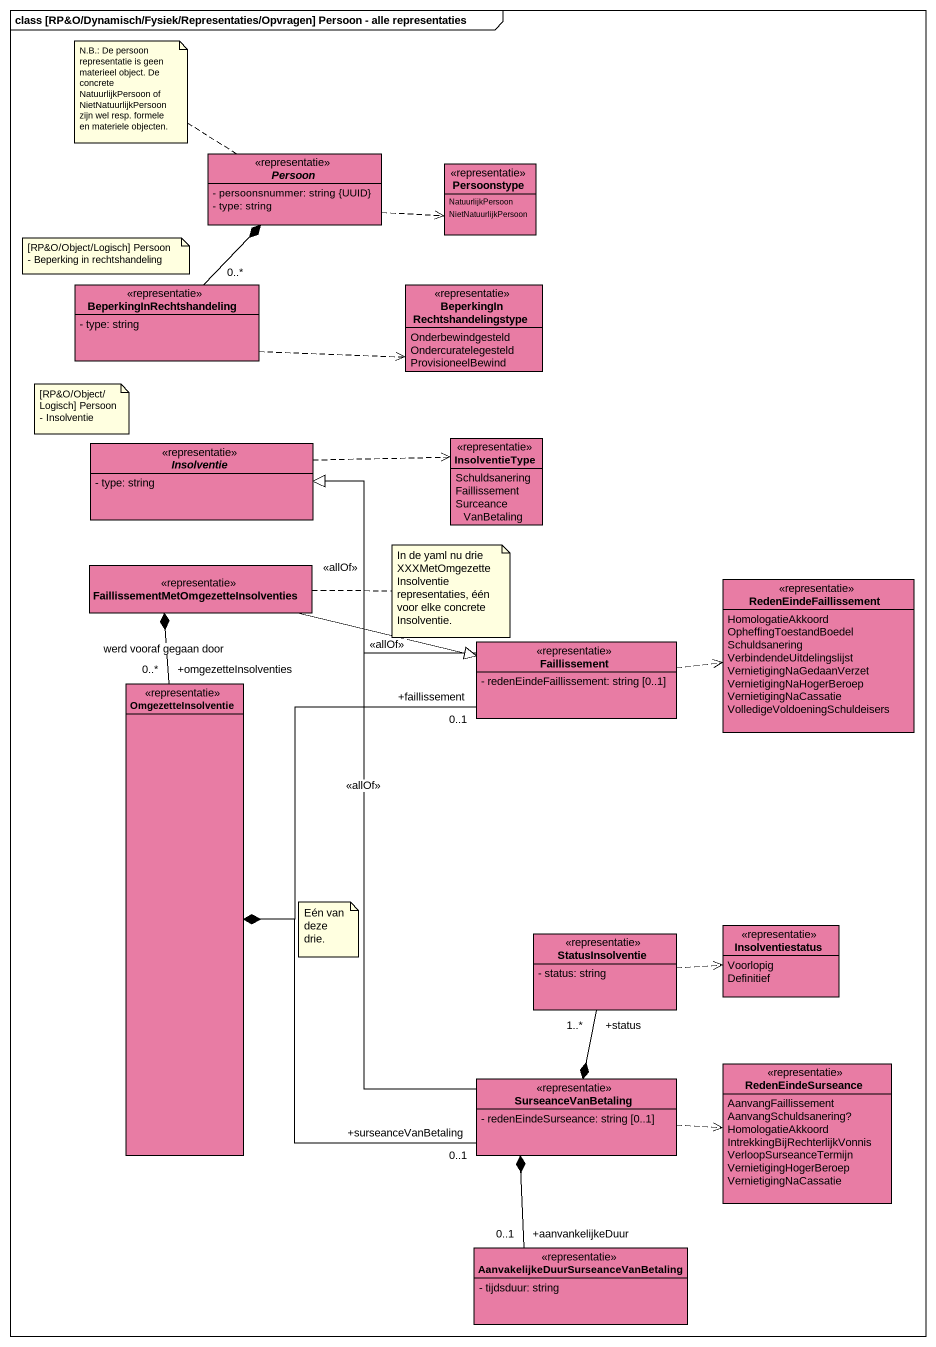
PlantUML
@startuml
mainframe class [RP&O/Dynamisch/Fysiek/Representaties/Opvragen] Persoon - alle representaties
hide circle
hide empty members
skinparam classAttributeIconSize 0
abstract class Persoon <<representatie>> #E87CA4 {
  - persoonsnummer: string {UUID}
  - type: string
}
enum Persoonstype <<representatie>> #E87CA4 {
  NatuurlijkPersoon
  NietNatuurlijkPersoon
}
class BeperkingInRechtshandeling <<representatie>> #E87CA4 {
  - type: string
}
enum "BeperkingInRechtshandelingstype" as BeperkingInRechtshandelingst <<representatie>> #E87CA4 {
  Onderbewindgesteld
  Ondercuratelegesteld
  ProvisioneelBewind
}
abstract class Insolventie <<representatie>> #E87CA4 {
  - type: string
}
enum InsolventieType <<representatie>> #E87CA4 {
  Schuldsanering
  Faillissement
  SurceanceVanBetaling
}
class "FaillissementMetOmgezetteInsolventies" as FaillissementMetOmgezetteIns <<representatie>> #E87CA4
enum RedenEindeFaillissement <<representatie>> #E87CA4 {
  HomologatieAkkoord
  OpheffingToestandBoedel
  Schuldsanering
  VerbindendeUitdelingslijst
  VernietigingNaGedaanVerzet
  VernietigingNaHogerBeroep
  VernietigingNaCassatie
  VolledigeVoldoeningSchuldeisers
}
class OmgezetteInsolventie <<representatie>> #E87CA4
class Faillissement <<representatie>> #E87CA4 {
  - redenEindeFaillissement: string [0..1]
}
class StatusInsolventie <<representatie>> #E87CA4 {
  - status: string
}
enum Insolventiestatus <<representatie>> #E87CA4 {
  Voorlopig
  Definitief
}
class SurseanceVanBetaling <<representatie>> #E87CA4 {
  - redenEindeSurseance: string [0..1]
}
enum RedenEindeSurseance <<representatie>> #E87CA4 {
  AanvangFaillissement
  AanvangSchuldsanering?
  HomologatieAkkoord
  IntrekkingBijRechterlijkVonnis
  VerloopSurseanceTermijn
  VernietigingHogerBeroep
  VernietigingNaCassatie
}
class "AanvakelijkeDuurSurseanceVanBetaling" as AanvakelijkeDuurSurseanceVan <<representatie>> #E87CA4 {
  - tijdsduur: string
}
Persoon .right.> Persoonstype
BeperkingInRechtshandeling "0..*" -up-* Persoon
BeperkingInRechtshandeling .right.> BeperkingInRechtshandelingst
Insolventie .right.> InsolventieType
FaillissementMetOmgezetteIns -right-|> Faillissement : <<allOf>>
OmgezetteInsolventie "+omgezetteInsolventies\n0..*" -up-* FaillissementMetOmgezetteIns : werd vooraf gegaan door
Faillissement -left-|> Insolventie : <<allOf>>
Faillissement .right.> RedenEindeFaillissement
Faillissement "+faillissement\n0..1" --* OmgezetteInsolventie
StatusInsolventie .right.> Insolventiestatus
StatusInsolventie "+status\n1..*" --* SurseanceVanBetaling
SurseanceVanBetaling -up-|> Insolventie : <<allOf>>
SurseanceVanBetaling "+surseanceVanBetaling\n0..1" -left-* OmgezetteInsolventie
SurseanceVanBetaling .right.> RedenEindeSurseance
AanvakelijkeDuurSurseanceVan "+aanvankelijkeDuur\n0..1" -up-* SurseanceVanBetaling
note left of Persoon : N.B.: De persoon representatie is geen materieel object. De concrete NatuurlijkPersoon of NietNatuurlijkPersoon zijn wel resp. formele en materiele objecten.
note as N2
  [RP&O/Object/Logisch] Persoon - Beperking in rechtshandeling
end note
note as N3
  [RP&O/Object/Logisch] Persoon - Insolventie
end note
note right of FaillissementMetOmgezetteIns : In de yaml nu drie XXXMetOmgezette Insolventie representaties, één voor elke concrete Insolventie.
note as N5
  Eén van deze drie.
end note
@enduml
